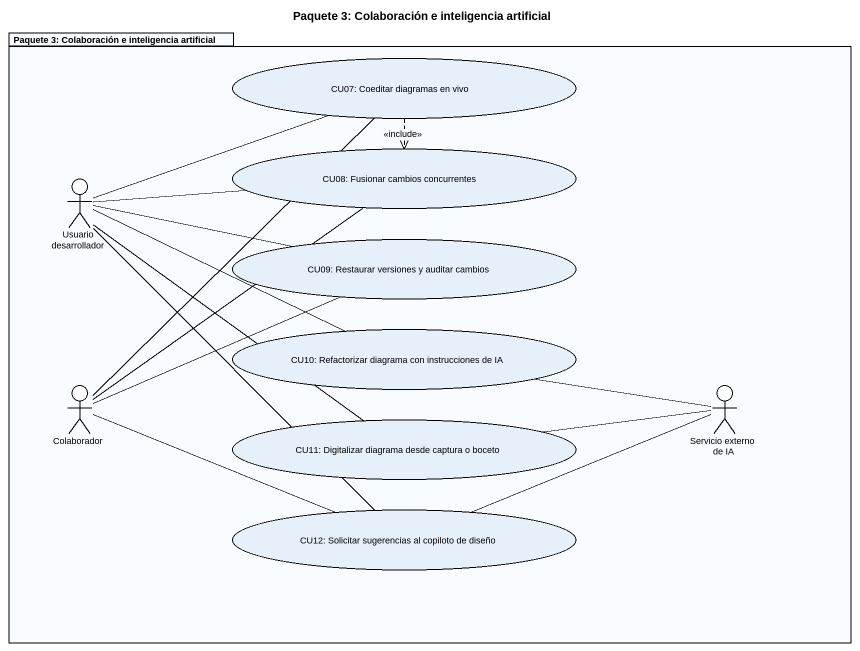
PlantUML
@startuml
title Paquete 3: Colaboración e inteligencia artificial
package "Paquete 3: Colaboración e inteligencia artificial" as Paquete_3_Colaboración_e {
  usecase "CU07: Coeditar diagramas en vivo" as CU07_Coeditar_diagramas_en
  usecase "CU08: Fusionar cambios concurrentes" as CU08_Fusionar_cambios
  actor "Usuario desarrollador" as Usuario_desarrollador
  usecase "CU09: Restaurar versiones y auditar cambios" as CU09_Restaurar_versiones_y
  usecase "CU10: Refactorizar diagrama con instrucciones de IA" as CU10_Refactorizar_diagrama
  actor Colaborador
  actor "Servicio externo de IA" as Servicio_externo_de_IA
  usecase "CU11: Digitalizar diagrama desde captura o boceto" as CU11_Digitalizar_diagrama
  usecase "CU12: Solicitar sugerencias al copiloto de diseño" as CU12_Solicitar_sugerencias
}
CU07_Coeditar_diagramas_en ..> CU08_Fusionar_cambios : <<include>>
Usuario_desarrollador -right- CU07_Coeditar_diagramas_en
Usuario_desarrollador -right- CU08_Fusionar_cambios
Usuario_desarrollador -right- CU09_Restaurar_versiones_y
Usuario_desarrollador -right- CU10_Refactorizar_diagrama
Usuario_desarrollador -- CU11_Digitalizar_diagrama
Usuario_desarrollador -- CU12_Solicitar_sugerencias
Colaborador -up- CU07_Coeditar_diagramas_en
Colaborador -up- CU08_Fusionar_cambios
Colaborador -right- CU09_Restaurar_versiones_y
Colaborador -right- CU12_Solicitar_sugerencias
Servicio_externo_de_IA -left- CU10_Refactorizar_diagrama
Servicio_externo_de_IA -left- CU11_Digitalizar_diagrama
Servicio_externo_de_IA -left- CU12_Solicitar_sugerencias
@enduml
